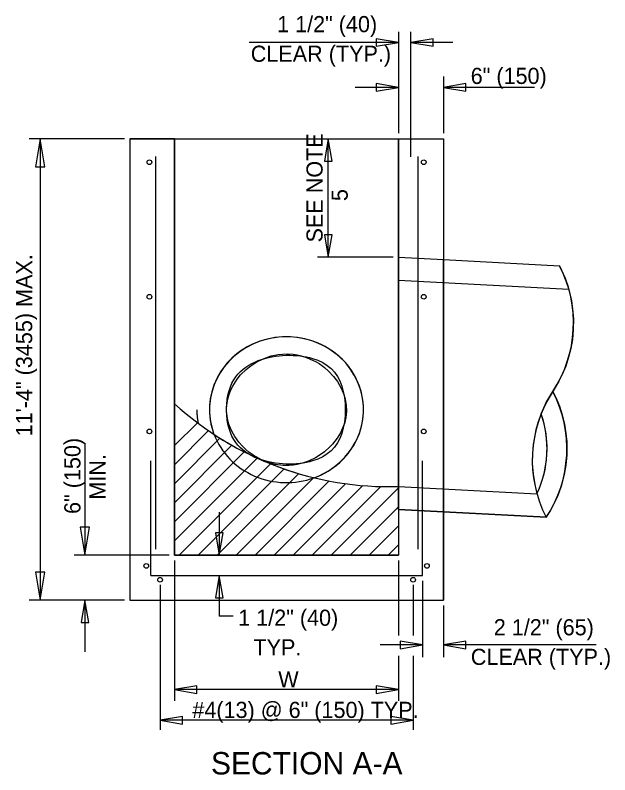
# Model space of a CAD drawing. Extents: x 1.1 to 17.1, y 0.2 to 10.3.
# Drawn here: x 1.102 to 4.418, y 5.813 to 10.046 of the extents above; entities that cross this region are included whole.
import ezdxf

# ---------------------------------------------------------------- set-up
doc = ezdxf.new("R2010")
doc.units = 0
for name, color, linetype in [('SD_P_Dimension Lines', 7, 'Continuous'), ('SD_P_Dimension Text', 7, 'Continuous'), ('SD_P_Hatching', 7, 'Continuous'), ('SD_P_Prop Hidden Lines', 7, 'Continuous'), ('SD_P_Prop Object Lines', 7, 'Continuous'), ('SD_P_Rebar', 7, 'Continuous'), ('SD_P_Shading', 7, 'Continuous'), ('SD_P_Subtitles', 7, 'Continuous'), ('SD_X_Exist Hidden Lines', 7, 'Continuous')]:
    doc.layers.add(name, color=color, linetype=linetype)

msp = doc.modelspace()

# ---------------------------------------------------------------- linework, layer by layer
at = {"layer": 'SD_P_Dimension Lines'}
for p, q in [((3.2401, 9.9537), (3.2401, 9.3877)), ((3.3081, 9.2567), (3.3081, 9.9537)), ((3.2401, 9.8937), (3.1151, 9.9147)), ((3.1151, 9.9147), (3.1151, 9.8727)), ((3.4331, 9.9147), (3.3081, 9.8937)), ((3.4331, 9.8727), (3.4331, 9.9147)), ((3.2401, 9.8937), (2.4071, 9.8937)), ((3.1151, 9.8727), (3.2401, 9.8937)), ((3.5421, 9.8937), (3.3081, 9.8937)), ((3.3081, 9.8937), (3.4331, 9.8727)), ((3.4901, 9.7037), (3.4901, 9.3877)), ((3.2401, 9.6437), (3.1151, 9.6647)), ((3.1151, 9.6647), (3.1151, 9.6227)), ((3.6151, 9.6647), (3.4901, 9.6437)), ((3.6151, 9.6227), (3.6151, 9.6647)), ((3.2401, 9.6437), (2.9981, 9.6437)), ((3.1151, 9.6227), (3.2401, 9.6437)), ((3.9981, 9.6437), (3.4901, 9.6437)), ((3.4901, 9.6437), (3.6151, 9.6227)), ((1.7111, 9.3577), (1.1811, 9.3577)), ((1.2411, 9.3577), (1.2151, 9.2017)), ((1.2411, 9.3577), (1.2411, 6.7867)), ((1.2671, 9.2017), (1.2411, 9.3577)), ((2.8482, 9.3577), (2.8272, 9.2327)), ((2.8482, 8.697), (2.8482, 9.3577)), ((2.8692, 9.2327), (2.8482, 9.3577)), ((2.8272, 9.2327), (2.8692, 9.2327)), ((1.2151, 9.2017), (1.2671, 9.2017)), ((2.8272, 8.822), (2.8482, 8.697)), ((2.8692, 8.822), (2.8272, 8.822)), ((2.8482, 8.697), (2.8692, 8.822)), ((3.2101, 8.697), (2.7882, 8.697)), ((1.4911, 7.6607), (1.4911, 7.0367)), ((2.2401, 7.2767), (2.2401, 7.0367)), ((1.4651, 7.1927), (1.4911, 7.0367)), ((1.5171, 7.1927), (1.4651, 7.1927)), ((1.4911, 7.0367), (1.5171, 7.1927)), ((2.2191, 7.1617), (2.2401, 7.0367)), ((2.2611, 7.1617), (2.2191, 7.1617)), ((2.2401, 7.0367), (2.2611, 7.1617)), ((1.9601, 7.0367), (1.4311, 7.0367)), ((1.9901, 7.0064), (1.9901, 6.2247)), ((3.2401, 7.0064), (3.2401, 6.5897)), ((1.2151, 6.9427), (1.2411, 6.7867)), ((1.2671, 6.9427), (1.2151, 6.9427)), ((1.2411, 6.7867), (1.2671, 6.9427)), ((2.2401, 6.9237), (2.2191, 6.7987)), ((2.2401, 6.9237), (2.2401, 6.6967)), ((2.2611, 6.7987), (2.2401, 6.9237)), ((1.9101, 6.8713), (1.9101, 6.0627)), ((3.3211, 6.8713), (3.3211, 6.5897)), ((3.3731, 6.8937), (3.3731, 6.4677)), ((1.7111, 6.7867), (1.1811, 6.7867)), ((1.4911, 6.7867), (1.4701, 6.6617)), ((1.4911, 6.7867), (1.4911, 6.4987)), ((1.5121, 6.6617), (1.4911, 6.7867)), ((2.2191, 6.7987), (2.2611, 6.7987)), ((3.4901, 6.7567), (3.4901, 6.4677)), ((2.3181, 6.6967), (2.2401, 6.6967)), ((1.4701, 6.6617), (1.5121, 6.6617)), ((3.3731, 6.5367), (3.1381, 6.5367)), ((3.3731, 6.5367), (3.2481, 6.5577)), ((3.2481, 6.5577), (3.2481, 6.5157)), ((3.2481, 6.5157), (3.3731, 6.5367)), ((3.6151, 6.5577), (3.4901, 6.5367)), ((4.3421, 6.5367), (3.4901, 6.5367)), ((3.4901, 6.5367), (3.6151, 6.5157)), ((3.6151, 6.5157), (3.6151, 6.5577)), ((3.2401, 6.4767), (3.2401, 6.2247)), ((3.3211, 6.4767), (3.3211, 6.0627)), ((2.1151, 6.3087), (1.9901, 6.2877)), ((2.1151, 6.2667), (2.1151, 6.3087)), ((3.2401, 6.2877), (3.1151, 6.3087)), ((3.1151, 6.3087), (3.1151, 6.2667)), ((3.2401, 6.2877), (1.9901, 6.2877)), ((1.9901, 6.2877), (2.1151, 6.2667)), ((3.1151, 6.2667), (3.2401, 6.2877)), ((2.0351, 6.1377), (1.9101, 6.1167)), ((3.3211, 6.1167), (1.9101, 6.1167)), ((1.9101, 6.1167), (2.0351, 6.0957)), ((2.0351, 6.0957), (2.0351, 6.1377)), ((3.3211, 6.1167), (3.1961, 6.1377)), ((3.1961, 6.1377), (3.1961, 6.0957)), ((3.1961, 6.0957), (3.3211, 6.1167))]:
    msp.add_line(p, q, dxfattribs=at)
at = {"layer": 'SD_P_Hatching'}
for p, q in [((1.9901, 7.6471), (2.1181, 7.7752)), ((1.9901, 7.5411), (2.1799, 7.7309)), ((1.9901, 7.435), (2.244, 7.6889)), ((1.9901, 7.3289), (2.3106, 7.6494)), ((1.9901, 7.2229), (2.3796, 7.6123)), ((1.9901, 7.1168), (2.4512, 7.5779)), ((2.0161, 7.0367), (2.5255, 7.5462)), ((2.1221, 7.0367), (2.6028, 7.5173)), ((2.2282, 7.0367), (2.6831, 7.4916)), ((2.3343, 7.0367), (2.7666, 7.4691)), ((2.4403, 7.0367), (2.8538, 7.4502)), ((2.5464, 7.0367), (2.9449, 7.4352)), ((2.6524, 7.0367), (3.0405, 7.4247)), ((2.7585, 7.0367), (3.1411, 7.4192)), ((2.8646, 7.0367), (3.2401, 7.4122)), ((2.9706, 7.0367), (3.2401, 7.3061)), ((3.0767, 7.0367), (3.2401, 7.2001)), ((3.1828, 7.0367), (3.2401, 7.094))]:
    msp.add_line(p, q, dxfattribs=at)
at = {"layer": 'SD_P_Prop Hidden Lines'}
for p, q in [((3.2401, 8.697), (3.4901, 8.6839)), ((3.4901, 8.6797), (3.4901, 7.0277)), ((3.2401, 7.2917), (3.4901, 7.2786))]:
    msp.add_line(p, q, dxfattribs=at)
at = {"layer": 'SD_P_Prop Object Lines'}
for p, q in [((1.7411, 9.3577), (1.7411, 6.7867)), ((1.7411, 9.3577), (3.4901, 9.3577)), ((1.9901, 9.3577), (1.9901, 7.0367)), ((3.2401, 9.3577), (3.2401, 7.0367)), ((3.4901, 9.3577), (3.4901, 8.6797)), ((3.4901, 8.6839), (4.1375, 8.6499)), ((3.4901, 7.2786), (4.0639, 7.2485)), ((1.9901, 7.0367), (3.2401, 7.0367)), ((3.4901, 7.0277), (3.4901, 6.7867)), ((1.7411, 6.7867), (3.4901, 6.7867))]:
    msp.add_line(p, q, dxfattribs=at)
for centre, radius, start, end in [((3.524, 8.3306), 0.6911, 326.4952, 27.4946), ((4.6778, 7.5672), 0.6924, 146.5223, 207.4675), ((3.4858, 7.6298), 0.6925, 326.5264, 27.4634), ((3.1878, 9.2013), 1.7827, 227.7915, 271.6818), ((3.4858, 7.6298), 0.5822, 334.5193, 19.4704)]:
    msp.add_arc(centre, radius, start, end, dxfattribs=at)
msp.add_ellipse((2.6151, 7.8476), major_axis=(-0.4296, 0), ratio=0.94563, start_param=1.938002, end_param=6.628315, dxfattribs=at)
for points, degree in [([(2.2808, 7.8476), (2.2808, 7.6873), (2.437, 7.5366), (2.7932, 7.5366), (2.9494, 7.6873), (2.9494, 8.0079), (2.7932, 8.1585), (2.437, 8.1585), (2.2808, 8.0079), (2.2808, 7.8476)], 3), ([(2.1155, 7.8476), (2.1155, 7.822), (2.118, 7.7966), (2.1227, 7.7718)], 2)]:
    msp.add_open_spline(points, degree=degree, dxfattribs=at)
at = {"layer": 'SD_P_Rebar'}
for p, q in [((1.8841, 9.2577), (1.8841, 7.0697)), ((3.3471, 9.2577), (3.3471, 7.0697)), ((1.8581, 6.9237), (1.8581, 7.5617)), ((3.3731, 6.9237), (3.3731, 7.5617)), ((1.8581, 6.9237), (3.3731, 6.9237))]:
    msp.add_line(p, q, dxfattribs=at)
for centre in [(1.8507, 9.2267), (3.3801, 9.2267), (1.8511, 8.4767), (3.3801, 8.4767), (1.8511, 7.7267), (3.3801, 7.7267), (1.8331, 6.9767), (3.3981, 6.9767), (1.9101, 6.8997), (3.3211, 6.8997)]:
    msp.add_circle(centre, 0.013, dxfattribs=at)
at = {"layer": 'SD_P_Shading'}
for points in [[(1.9901, 9.3577), (1.7411, 9.3577), (1.7411, 6.7867), (3.4901, 6.7867), (3.4901, 7.0277), (3.4901, 7.2786), (3.2401, 7.2917), (3.2401, 7.0367), (1.9901, 7.0367)], [(3.4901, 7.2786), (3.2401, 7.2917), (3.2401, 9.3577), (3.4901, 9.3577)], [(3.4901, 8.6839), (4.1375, 8.6499), (4.1681, 8.5812), (4.1849, 8.5326), (4.1955, 8.494), (4.2041, 8.4536), (4.2106, 8.4095), (4.2147, 8.354), (4.2141, 8.2944), (4.2089, 8.2387), (4.2003, 8.1885), (4.1882, 8.1397), (4.1717, 8.0897), (4.151, 8.04), (4.1343, 8.0065), (4.1003, 7.9492), (4.0848, 7.9247), (4.0717, 7.902), (4.0601, 7.8801), (4.0478, 7.8545), (4.0347, 7.8238), (4.0191, 7.7805), (4.006, 7.7349), (3.997, 7.6932), (3.9908, 7.6533), (3.9863, 7.6035), (3.9857, 7.5476), (3.9898, 7.4892), (3.9988, 7.4314), (4.0114, 7.3793), (4.0249, 7.4099), (4.039, 7.4484), (4.0509, 7.4898), (4.06, 7.5338), (4.0645, 7.5663), (4.0672, 7.5993), (4.0678, 7.6449), (4.0653, 7.6863), (4.0592, 7.7308), (4.051, 7.7694), (4.0347, 7.8238), (4.0494, 7.858), (4.0638, 7.887), (4.0829, 7.9214), (4.1003, 7.9492), (4.1181, 7.9122), (4.1365, 7.8668), (4.1521, 7.8184), (4.1645, 7.7673), (4.173, 7.7152), (4.1772, 7.6683), (4.1783, 7.6237), (4.1773, 7.5935), (4.1723, 7.5391), (4.1631, 7.4855), (4.1463, 7.4219), (4.1252, 7.3639), (4.1062, 7.3222), (4.0876, 7.2871), (4.0634, 7.2478), (3.4901, 7.2786)], [(2.6133, 8.2538), (2.5718, 8.2518), (2.5357, 8.2468), (2.4927, 8.237), (2.4635, 8.2277), (2.4221, 8.2106), (2.396, 8.1971), (2.3613, 8.1754), (2.3383, 8.1583), (2.3103, 8.1339), (2.2869, 8.1098), (2.2626, 8.0798), (2.248, 8.0587), (2.2302, 8.0281), (2.2232, 8.014), (2.2112, 7.9861), (2.198, 7.9451), (2.191, 7.9127), (2.186, 7.8676), (2.1857, 7.8339), (2.1872, 7.8113), (2.1889, 7.7966), (2.1941, 7.7667), (2.1999, 7.7434), (2.2108, 7.7101), (2.237, 7.6933), (2.2692, 7.6735), (2.2921, 7.66), (2.3184, 7.645), (2.3499, 7.6278), (2.3754, 7.6145), (2.4023, 7.601), (2.43, 7.5877), (2.4574, 7.5751), (2.4884, 7.5616), (2.4451, 7.584), (2.4298, 7.5936), (2.4048, 7.6116), (2.3879, 7.6259), (2.3693, 7.6437), (2.3489, 7.6668), (2.3265, 7.6979), (2.3118, 7.7236), (2.302, 7.7447), (2.294, 7.7664), (2.2879, 7.7878), (2.2834, 7.8117), (2.281, 7.837), (2.2813, 7.8639), (2.2835, 7.8845), (2.2882, 7.9084), (2.2969, 7.9373), (2.3056, 7.9588), (2.3155, 7.9785), (2.3303, 8.0031), (2.3401, 8.0171), (2.3595, 8.0409), (2.3906, 8.0717), (2.4094, 8.0871), (2.4295, 8.1014), (2.4505, 8.1143), (2.4739, 8.1263), (2.4901, 8.1335), (2.5083, 8.1404), (2.5292, 8.1468), (2.5678, 8.155), (2.5927, 8.1577), (2.6202, 8.1585), (2.6516, 8.1564), (2.6747, 8.1529), (2.689, 8.1499), (2.7091, 8.1445), (2.7305, 8.1372), (2.7605, 8.1243), (2.7775, 8.1155), (2.7965, 8.1041), (2.8176, 8.0895), (2.827, 8.0823), (2.8492, 8.063), (2.8773, 8.0333), (2.8986, 8.0051), (2.9222, 7.9639), (2.935, 7.9324), (2.9427, 7.9053), (2.948, 7.8736), (2.9492, 7.8369), (2.9454, 7.8032), (2.9378, 7.7714), (2.9282, 7.7449), (2.9154, 7.7179), (2.8983, 7.6897), (2.8721, 7.6559), (2.8572, 7.6399), (2.8272, 7.613), (2.7973, 7.5916), (2.7776, 7.5797), (2.7449, 7.5637), (2.7264, 7.5564), (2.7034, 7.549), (2.6741, 7.5421), (2.6524, 7.5388), (2.6281, 7.5369), (2.596, 7.5372), (2.583, 7.5383), (2.5675, 7.5402), (2.5518, 7.543), (2.533, 7.5473), (2.5188, 7.5514), (2.5051, 7.556), (2.4947, 7.5599), (2.4825, 7.5649), (2.4764, 7.5667), (2.5239, 7.5469), (2.5552, 7.5346), (2.6221, 7.5107), (2.6586, 7.499), (2.6921, 7.4889), (2.7325, 7.4777), (2.7631, 7.4699), (2.7693, 7.4684), (2.7934, 7.478), (2.8214, 7.4912), (2.8499, 7.5074), (2.8709, 7.5212), (2.8913, 7.5364), (2.9118, 7.5538), (2.9349, 7.5764), (2.959, 7.6042), (2.9795, 7.6324), (2.9985, 7.6643), (3.0127, 7.6937), (3.0214, 7.7155), (3.0303, 7.7433), (3.0373, 7.7725), (3.0414, 7.7975), (3.0443, 7.8295), (3.0444, 7.8617), (3.0424, 7.8897), (3.0394, 7.9113), (3.0336, 7.9392), (3.0216, 7.9791), (3.01, 8.0077), (2.9932, 8.0405), (2.9708, 8.0754), (2.945, 8.1079), (2.9057, 8.1468), (2.8771, 8.1695), (2.8415, 8.1928), (2.8149, 8.2072), (2.7876, 8.2197), (2.7513, 8.2329), (2.7051, 8.2448), (2.6731, 8.2501), (2.6371, 8.2533)]]:
    msp.add_lwpolyline(points, close=True, dxfattribs=at)
at = {"layer": 'SD_X_Exist Hidden Lines'}
for p, q in [((3.2401, 8.5685), (4.1893, 8.5186)), ((3.2401, 7.4194), (4.0112, 7.3789))]:
    msp.add_line(p, q, dxfattribs=at)
msp.add_ellipse((2.6151, 7.8476), major_axis=(-0.4296, 0), ratio=0.94563, start_param=0.348321, end_param=1.937218, dxfattribs=at)

# ---------------------------------------------------------------- texts
at = {"layer": 'SD_P_Dimension Text'}
for s, p in [('1 1/2" (40)', (2.5627, 9.9512)), ('CLEAR (TYP.)', (2.4158, 9.7862)), ('6" (150)', (3.6421, 9.6627)), ('1 1/2" (40)', (2.3457, 6.6432)), ('2 1/2" (65)', (3.771, 6.5902)), ('TYP.', (2.4306, 6.4782)), ('CLEAR (TYP.)', (3.6428, 6.4252)), ('#4(13) @ 6" (150) TYP.', (2.0901, 6.1297))]:
    msp.add_text(s, height=0.09, dxfattribs=at).set_placement(p)
for s, rotation, p in [('SEE NOTE', 90, (2.8165, 8.7794)), ('5', 90, (2.9565, 9.01)), ('11\'-4" (3455) MAX.', 90, (1.1971, 7.6987)), ('6" (150)', 90, (1.4661, 7.2666)), ('MIN.', 90, (1.6061, 7.3462)), ('W', 360, (2.5691, 6.2997))]:
    msp.add_text(s, height=0.09, rotation=rotation, dxfattribs=at).set_placement(p)
at = {"layer": 'SD_P_Subtitles'}
msp.add_text('SECTION A-A', height=0.124998, dxfattribs=at).set_placement((2.1939, 5.8147))

doc.saveas('drawing.dxf')
